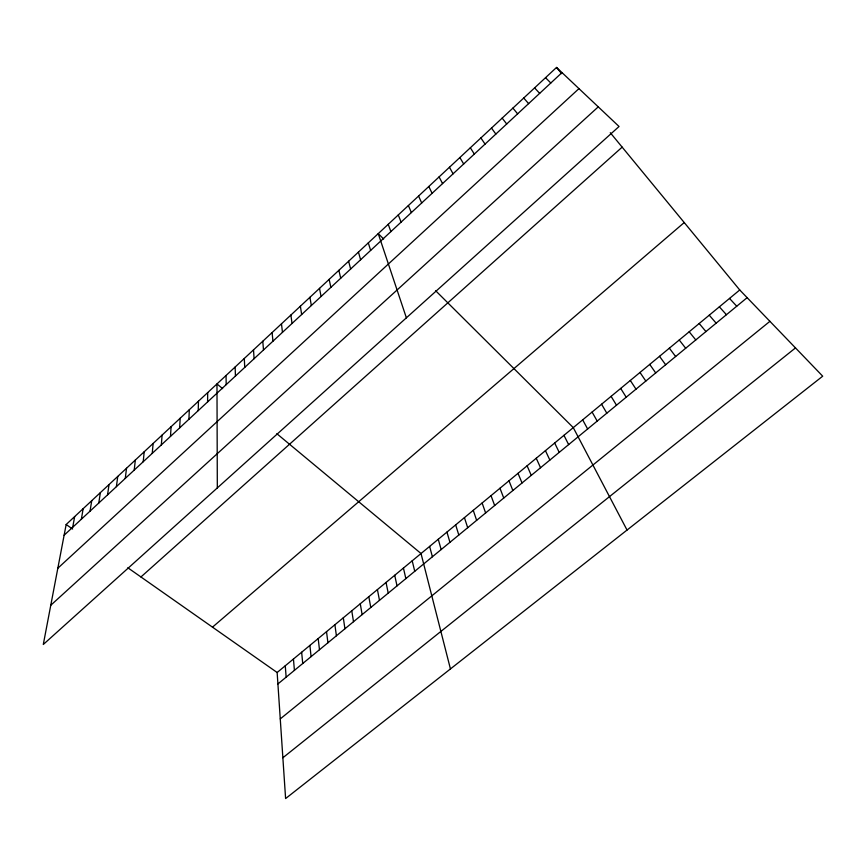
<?xml version="1.0" encoding="UTF-8"?>
<svg xmlns="http://www.w3.org/2000/svg" width="866" height="866" viewBox="0 0 866 866"><rect width="100%" height="100%" fill="white"/><g stroke="black" fill="none" stroke-linecap="round" stroke-linejoin="round"><path stroke-width="1.3" d="M207.591 401.932L207.688 392.59M198.227 410.625L198.466 401.196M188.929 419.274L189.297 409.748M179.673 427.869L180.171 418.246M170.483 436.421L171.1 426.7M161.336 444.908L162.083 435.111M152.243 453.362L153.12 443.468M143.204 461.762L144.2 451.781M134.219 470.108L135.334 460.041M125.278 478.411L126.523 468.257M116.39 486.67L117.754 476.43M107.557 494.887L109.029 484.559M98.767 503.049L100.369 492.635M90.032 511.167L91.742 500.667M81.35 519.232L83.168 508.656M72.712 527.264L74.649 516.612M66.162 524.515L43.3 644.477L619.049 126.501L556.535 67.44L66.162 524.515L72.603 529.029M64.116 535.242L562.002 72.603M57.827 568.237L578.964 88.624M50.78 605.247L598.254 106.864M140.941 576.962L622.156 147.144M212.484 627.146L684.227 222.551M277.142 672.503L739.737 289.98L822.7 376.19L285.607 798.56L277.142 672.503L127.832 567.771M277.91 683.945L747.131 297.666M280.259 718.91L769.906 321.329M282.868 757.761L795.497 347.916M222.605 388.618L216.976 383.941L217.323 487.915M276.828 433.693L421.017 553.526L450.439 668.942M383.649 239.005L378.247 233.625L406.381 317.833M435.674 290.749L573.281 427.62L627.038 530.057M545.537 77.702L550.808 83.006M534.593 87.899L539.68 93.355M729.518 298.424L736.75 306.218M719.354 306.835L726.422 314.715M523.724 98.031L528.617 103.628M709.243 315.192L716.16 323.17M699.198 323.505L705.942 331.581M556.535 67.44L561.644 73.642M610.27 132.704L739.737 289.98M512.91 108.098L517.63 113.847M689.195 331.775L695.788 339.937M679.247 340.002L685.688 348.251M502.172 118.112L506.707 123.99M669.353 348.175L675.642 356.521M659.513 356.316L665.651 364.748M491.498 128.06L495.85 134.078M649.727 364.402L655.714 372.932M639.996 372.456L645.83 381.062M480.89 137.943L485.057 144.102M630.318 380.466L636.001 389.159M470.346 147.772L474.341 154.072M620.684 388.423L626.215 397.213M611.104 396.347L616.495 405.212M459.868 157.547L463.678 163.966M601.578 404.227L606.817 413.179M592.095 412.064L597.204 421.093M449.454 167.257L453.091 173.817M582.666 419.858L587.635 428.973M439.094 176.913L442.558 183.592M563.95 435.338L568.637 444.604M554.673 443.013L559.22 452.366M428.8 186.504L432.102 193.313M545.439 450.645L549.856 460.073M418.57 196.041L421.699 202.98M536.249 458.244L540.536 467.748M527.113 465.8L531.259 475.38M408.395 205.523L411.361 212.581M518.02 473.323L522.036 482.968M508.981 480.792L512.867 490.524M398.284 214.941L401.088 222.129M499.974 488.24L503.741 498.037M491.022 495.644L494.659 505.517M388.239 224.316L390.88 231.623M482.124 503.005L485.62 512.953M473.258 510.334L476.636 520.347M464.436 517.63L467.694 527.708M455.668 524.883L458.807 535.026M368.31 242.881L370.637 250.426M446.943 532.092L449.952 542.311M358.437 252.082L360.602 259.746M438.261 539.28L441.151 549.564M429.623 546.424L432.394 556.773M348.619 261.24L350.633 269.012M412.205 560.811L414.749 571.3M338.866 270.333L340.717 278.224M403.437 568.064L405.862 578.618M394.723 575.273L397.018 585.892M329.156 279.382L330.866 287.382M386.041 582.45L388.228 593.134M319.511 288.367L321.07 296.486M377.414 589.594L379.481 600.333M368.819 596.696L370.778 607.499M309.92 297.309L311.338 305.536M360.278 603.764L362.118 614.622M351.769 610.79L353.501 621.723M300.383 306.196L301.649 314.531M343.315 617.783L344.928 628.77M334.893 624.743L336.409 635.796M290.9 315.029L292.026 323.473M326.525 631.671L327.922 642.778M318.19 638.567L319.478 649.727M281.482 323.819L282.457 332.36M309.898 645.419L311.078 656.634M272.108 332.555L272.942 341.204M301.649 652.239L302.732 663.518M293.444 659.026L294.418 670.36M262.788 341.247L263.491 349.994M285.271 665.781L286.148 677.169M253.522 349.886L254.084 358.73M244.309 358.47L244.732 367.411M235.141 367.011L235.444 376.05M226.037 375.498L226.199 384.645"/></g></svg>
